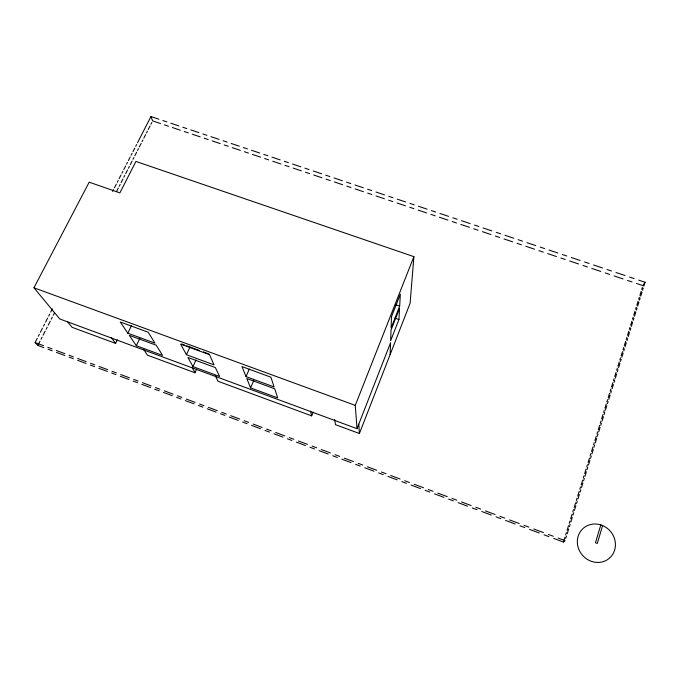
<?xml version="1.0" encoding="UTF-8"?>
<svg xmlns="http://www.w3.org/2000/svg" width="679" height="679" viewBox="0 0 679 679"><rect width="100%" height="100%" fill="white"/><g stroke="black" fill="none" stroke-linecap="round" stroke-linejoin="round"><path stroke-width="1.02" d="M390.136 354.557L390.561 342.785L357.018 428.67L59.777 318.969L33.95 287.794L89.178 182.184L119.894 192.87L135.919 161.432L413.893 256.645L410.099 303.25L359.412 433.516L335.46 424.664L334.679 419.554M398.938 319.52L399.558 308.393L391.011 330.181L390.629 340.773L398.938 319.52L394.949 318.12M399.685 306.127L400.347 294.194L391.503 316.669L391.096 328.025L399.685 306.127L395.687 304.727M600.796 524.935L595.458 542.759L597.282 543.438L602.612 525.605M553.733 538.43L563.434 542.063L564.928 537.242M565.649 534.925L566.362 532.608M567.084 530.291L568.518 525.682M569.231 523.373L569.944 521.073M570.649 518.781L572.074 514.198M572.779 511.907L573.492 509.632M574.196 507.349L575.605 502.799M576.31 500.533L577.014 498.267M577.71 496.001L579.111 491.486M579.807 489.236L580.503 486.987M581.199 484.738L582.59 480.257M583.286 478.024L583.974 475.792M584.67 473.56L586.045 469.113M586.732 466.889L587.42 464.674M588.107 462.458L589.474 458.045M590.161 455.838L590.84 453.64M591.519 451.442L592.877 447.062M593.556 444.872L594.235 442.691M594.914 440.51L596.264 436.156M596.934 433.983L597.605 431.81M598.275 429.646L599.616 425.326M600.287 423.17L600.949 421.014M601.619 418.867L602.952 414.572M603.614 412.433L604.276 410.294M604.938 408.164L606.254 403.903M606.916 401.773L607.578 399.651M608.231 397.538L609.538 393.302M610.192 391.197L610.845 389.084M611.499 386.979L612.806 382.786M613.451 380.69L614.096 378.593M614.75 376.506L616.04 372.338M616.685 370.259L617.33 368.179M617.975 366.1L619.256 361.966M619.893 359.895L620.538 357.833M621.175 355.771L622.448 351.663M623.084 349.609L623.721 347.563M624.349 345.518L625.622 341.435M626.25 339.398L626.878 337.361M627.506 335.333L628.762 331.276M629.391 329.256L630.019 327.236M630.647 325.216L631.894 321.192M632.514 319.181L633.134 317.178M633.753 315.175L634.992 311.177M635.612 309.183L636.231 307.188M636.851 305.202L638.082 301.23M638.693 299.244L639.304 297.266M639.915 295.289L641.137 291.35M641.748 289.381L642.359 287.412M565.785 538.311L566.515 535.969M567.237 533.626L568.679 528.958M569.401 526.632L570.122 524.307M570.844 521.981L572.278 517.347M572.991 515.038L573.704 512.73M574.417 510.421L575.843 505.83M576.556 503.529L577.26 501.238M577.973 498.955L579.382 494.388M580.087 492.114L580.791 489.839M581.496 487.564L582.896 483.032M583.601 480.774L584.296 478.517M584.992 476.259L586.384 471.761M587.08 469.52L587.776 467.279M588.464 465.039L589.847 460.574M590.543 458.35L591.231 456.127M591.918 453.903L593.285 449.473M593.972 447.257L594.651 445.051M595.339 442.844L596.697 438.447M597.376 436.249L598.055 434.059M598.734 431.869L600.083 427.507M600.762 425.326L601.433 423.153M602.112 420.98L603.453 416.643M604.123 414.479L604.785 412.314M605.456 410.158L606.788 405.855M607.45 403.708L608.121 401.561M608.783 399.422L610.107 395.144M610.76 393.014L611.423 390.883M612.085 388.761L613.392 384.518M614.054 382.396L614.707 380.282M615.361 378.178L616.659 373.959M617.313 371.863L617.966 369.758M618.611 367.662L619.91 363.477M620.555 361.398L621.2 359.31M621.845 357.23L623.127 353.072M623.772 351.001L624.408 348.93M625.045 346.867L626.327 342.742M626.963 340.688L627.6 338.634M628.236 336.58L629.501 332.481M630.137 330.444L630.766 328.398M631.394 326.361L632.658 322.296M633.286 320.267L633.906 318.239M634.534 316.219L635.79 312.179M636.41 310.167L637.029 308.156M637.657 306.144L638.897 302.138M639.516 300.135L640.136 298.14M640.747 296.146L641.986 292.157M642.597 290.171L643.217 288.193M643.828 286.207L645.05 282.252L638.633 280.104M357.018 428.67L355.27 405.38L413.893 256.645M215.268 375.691L218.044 381.267L311.661 415.871L313.163 412.187M250.585 387.879L246.808 378.534L274.715 388.795L277.694 397.877L250.585 387.879L253.878 380.257M246.044 376.633L241.987 366.592L270.913 377.184L274.112 386.945L246.044 376.633L249.32 369.096M209.022 354.514L180.606 344.1L186.445 354.727L214.038 364.869L209.234 354.048M143.6 349.371L147.445 355.168L195.017 372.754L196.638 369.181M192.989 366.635L187.964 357.493L215.345 367.568L219.657 376.472L192.989 366.635L196.036 359.938M186.445 354.727L189.908 347.164M136.318 345.73L129.265 335.307L156.255 345.229L162.561 355.414L136.318 345.73L139.849 338.337M127.83 333.185L120.268 321.999L148.2 332.235L154.973 343.158L127.83 333.185L131.505 325.572M67.628 321.838L72.084 327.312L115.6 343.396L117.297 339.899M43.787 347.656L37.854 345.441L39.993 341.248M41.029 339.228L42.064 337.208M43.091 335.197L45.145 331.174M46.172 329.171L47.199 327.168M48.217 325.165L50.263 321.175M51.281 319.181L52.3 317.186M53.31 315.2L54.532 312.824M116.465 191.673L118.324 188.041M119.249 186.224L120.175 184.416M121.1 182.609L122.941 179.001M123.867 177.194L124.783 175.394M125.7 173.603L127.533 170.013M128.45 168.231L129.366 166.44M130.275 164.657L132.099 161.093M133.008 159.31L133.916 157.536M134.824 155.763L136.632 152.223M137.531 150.458L138.44 148.693M139.339 146.936L141.139 143.422M142.03 141.665L142.93 139.908M143.821 138.16L145.612 134.663M146.503 132.923L147.394 131.183M148.277 129.443L150.051 125.971M150.942 124.24L151.824 122.509M37.854 345.441L35.096 342.547L37.26 338.32M38.304 336.292L39.348 334.255M40.392 332.226L42.463 328.178M43.498 326.158L44.534 324.138M45.569 322.126L47.632 318.103M48.659 316.1L49.686 314.097M50.713 312.094L52.351 308.903M112.578 191.419L113.52 189.585M114.462 187.752L116.338 184.094M117.272 182.269L118.205 180.453M119.139 178.628L120.998 174.995M121.931 173.187L122.857 171.38M123.782 169.572L125.632 165.956M126.557 164.157L127.474 162.357M128.399 160.567L130.232 156.985M131.149 155.194L132.065 153.403M132.982 151.621L134.807 148.064M135.715 146.282L136.632 144.508M137.54 142.734L150.959 116.55L158.903 119.215M645.05 282.252L642.928 285.596L636.562 283.457M563.434 542.063L565.055 540.662L558.138 538.074M162.875 120.548L166.856 121.88M170.845 123.222L178.823 125.895M182.821 127.236L186.827 128.577M190.833 129.927L198.862 132.617M202.885 133.967L206.908 135.316M210.94 136.666L219.011 139.373M223.06 140.731L227.109 142.089M231.157 143.447L239.28 146.172M243.354 147.538L247.419 148.905M251.502 150.271L259.667 153.004M263.758 154.379L267.849 155.754M271.956 157.129L280.164 159.888M284.28 161.262L288.405 162.646M292.522 164.029L300.789 166.796M304.93 168.188L309.072 169.58M313.214 170.964L321.532 173.756M325.691 175.148L329.858 176.548M334.034 177.949L342.386 180.75M346.579 182.159L350.763 183.559M354.964 184.968L363.367 187.786M367.585 189.203L371.795 190.612M376.022 192.03L384.475 194.865M388.711 196.29L392.954 197.708M397.198 199.134L405.702 201.986M409.963 203.411L414.232 204.846M418.502 206.28L427.057 209.149M431.343 210.583L435.638 212.026M439.933 213.461L448.539 216.346M452.851 217.798L457.162 219.241M461.491 220.692L470.148 223.595M474.485 225.055L478.822 226.506M483.168 227.966L491.885 230.885M496.247 232.345L500.61 233.814M504.981 235.282L513.748 238.219M518.136 239.687L522.524 241.164M526.929 242.641L535.739 245.594M540.153 247.08L544.575 248.556M548.997 250.042L557.866 253.012M562.305 254.506L566.753 256M571.209 257.494L580.129 260.481M584.594 261.984L589.066 263.477M593.548 264.98L602.519 267.993M607.018 269.495L611.516 271.006M616.023 272.517L625.053 275.547M629.577 277.066L634.101 278.585M160.524 123.553L152.648 120.904L150.959 116.55M164.471 124.877L168.426 126.201M172.381 127.533L180.308 130.198M184.272 131.531L188.253 132.863M192.225 134.196L200.195 136.878M204.192 138.219L208.19 139.56M212.188 140.901L220.2 143.6M224.214 144.941L228.237 146.291M232.26 147.649L240.324 150.356M244.355 151.714L248.404 153.072M252.444 154.43L260.558 157.155M264.615 158.513L268.68 159.879M272.754 161.246L280.902 163.987M284.985 165.362L289.076 166.728M293.167 168.103L301.374 170.862M305.474 172.237L309.59 173.62M313.706 175.004L321.956 177.779M326.081 179.163L330.223 180.555M334.365 181.947L342.657 184.73M346.808 186.122L350.975 187.523M355.134 188.923L363.477 191.724M367.662 193.125L371.846 194.534M376.03 195.942L384.424 198.76M388.626 200.169L392.835 201.587M397.045 202.996L405.49 205.839M409.717 207.256L413.952 208.674M418.188 210.1L426.675 212.951M430.927 214.377L435.188 215.812M439.449 217.246L447.987 220.115M452.265 221.549L456.551 222.984M460.837 224.426L469.427 227.312M473.73 228.755L478.033 230.206M482.353 231.658L490.993 234.552M495.322 236.012L499.651 237.463M503.988 238.923L512.679 241.843M517.033 243.303L521.396 244.771M525.758 246.239L534.5 249.176M538.88 250.644L543.268 252.113M547.656 253.59L556.449 256.543M560.854 258.028L565.268 259.505M569.681 260.991L578.533 263.961M582.964 265.455L587.403 266.94M591.842 268.434L600.745 271.422M605.201 272.924L609.666 274.418M614.139 275.92L623.093 278.933M627.574 280.435L632.064 281.946M33.95 287.794L355.27 405.38M181.794 343.998L184.739 345.076M186.691 345.798L199.431 350.457M203.352 351.892L208.249 353.691M35.096 342.547L43.566 345.713M47.802 347.292L52.045 348.879M56.298 350.474L64.819 353.657M69.08 355.253L73.357 356.848M77.635 358.444L86.199 361.652M90.494 363.257L94.788 364.861M99.092 366.465L107.715 369.69M112.035 371.303L116.364 372.924M120.692 374.545L129.366 377.787M133.712 379.408L138.066 381.038M142.42 382.667L151.154 385.927M155.525 387.565L159.905 389.203M164.293 390.841L173.077 394.126M177.474 395.772L181.887 397.419M186.292 399.065L195.136 402.375M199.567 404.03L203.997 405.686M208.436 407.341L217.339 410.668M221.795 412.34L226.251 414.003M230.724 415.675L239.679 419.019M244.16 420.7L248.65 422.38M253.148 424.061L262.153 427.422M266.669 429.111L271.184 430.8M275.716 432.498L284.781 435.884M289.322 437.582L293.871 439.279M298.421 440.985L307.545 444.397M312.119 446.103L316.694 447.817M321.277 449.523L330.461 452.961M335.061 454.684L339.67 456.398M344.278 458.13L353.521 461.584M358.156 463.316L362.79 465.047M367.432 466.779L376.735 470.258M381.394 471.998L386.062 473.747M390.731 475.487L400.092 478.992M404.786 480.74L409.479 482.497M414.182 484.254L423.603 487.777M428.322 489.542L433.049 491.307M437.785 493.081L447.266 496.629M452.019 498.403L456.78 500.177M461.542 501.959L471.09 505.532M475.869 507.315L480.656 509.106M485.451 510.905L495.059 514.495M499.88 516.295L504.692 518.094M509.522 519.902L519.197 523.517M524.044 525.325L528.89 527.142M533.753 528.958L543.489 532.599M548.36 534.415L553.249 536.24M47.988 349.235L52.198 350.805M56.416 352.384L64.861 355.541M69.088 357.129L73.324 358.707M77.567 360.294L86.063 363.477M90.324 365.064L94.585 366.66M98.845 368.256L107.401 371.455M111.679 373.06L115.965 374.664M120.259 376.268L128.866 379.485M133.169 381.097L137.489 382.71M141.809 384.331L150.466 387.565M154.795 389.186L159.141 390.815M163.486 392.437L172.194 395.696M176.557 397.325L180.928 398.963M185.299 400.602L194.058 403.878M198.455 405.524L202.851 407.162M207.248 408.809L216.066 412.111M220.48 413.766L224.91 415.421M229.332 417.076L238.21 420.394M242.658 422.058L247.105 423.721M251.561 425.385L260.49 428.729M264.963 430.401L269.444 432.082M273.926 433.754L282.914 437.115M287.412 438.804L291.919 440.484M296.434 442.173L305.474 445.56M310.006 447.249L314.538 448.946M319.079 450.652L328.186 454.056M332.744 455.762L337.302 457.468M341.877 459.174L351.035 462.603M355.618 464.317L360.218 466.04M364.818 467.755L374.036 471.201M378.653 472.932L383.27 474.663M387.904 476.395L397.173 479.866M401.824 481.598L406.475 483.346M411.135 485.086L420.471 488.574M425.147 490.323L429.832 492.08M434.518 493.837L443.913 497.351M448.624 499.107L453.334 500.873M458.053 502.638L467.508 506.178M472.244 507.943L476.989 509.725M481.742 511.499L491.256 515.055M496.026 516.846L500.796 518.629M505.583 520.42L515.157 524.001M519.961 525.801L524.765 527.591M529.578 529.391L539.219 532.998M544.049 534.806L548.887 536.622M111.246 337.429L115.6 343.396M192.14 367.568L195.017 372.754M310.592 411.202L311.661 415.871M358.775 424.163L359.412 433.516M601.721 525.215L599.302 524.485A19.861 18.401 48.6 0 0 578.092 547.181A19.861 18.401 48.6 0 0 608.944 558.596A19.861 18.401 48.6 0 0 604.055 526.242L601.721 525.215"/></g></svg>
